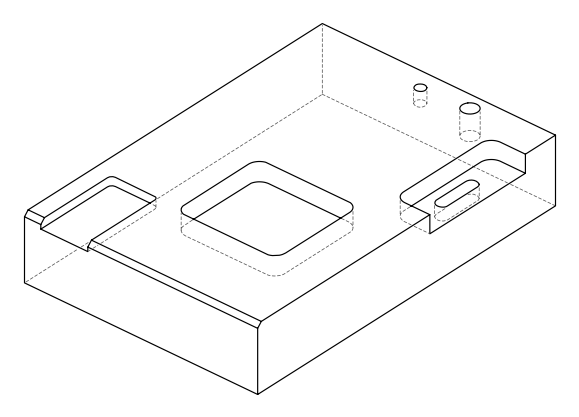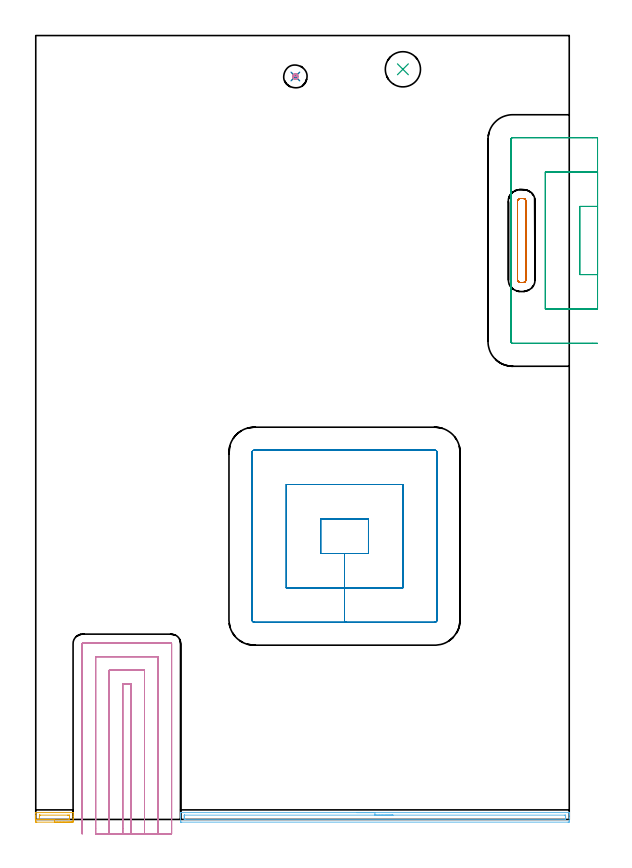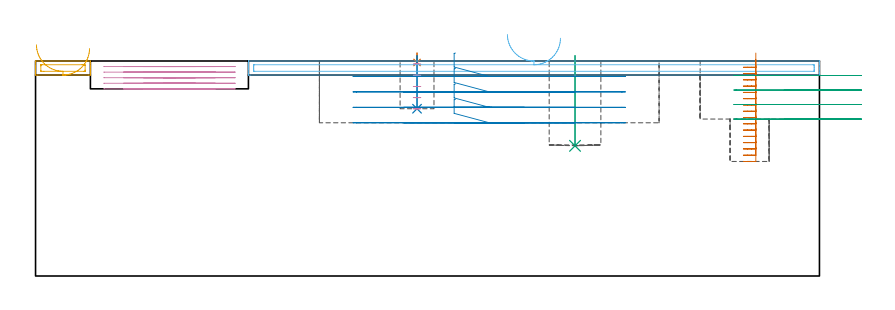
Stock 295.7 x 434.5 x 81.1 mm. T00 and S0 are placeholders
(PLAN: 10 operations, 7 tool changes, 32.3 min)
(1 SPOT_DRILL | STEP1POCKET | NXT0321_9005460120000 | 0.03 min | 3 mm3)
(2 DRILL_BLIND_HOLE_INTO_CENTER | STEP1POCKET | NXT0301_089 | 0.08 min | 1802 mm3)
(3 INDEXABLE_INSERT_DRILL_BLIND_HOLE_FROM_SOLID | STEP1POCKET_1 | NXT0302_010 | 0.14 min | 9472 mm3)
(4 MILL_ROUGH_BLIND_HOLE_CONTOUR | STEP1POCKET | NXT0201_013 | Spiral | 0.27 min | 507 mm3)
(5 AREA_MILL | FG_CHAMFER_SURFACE | UGT0205_001 | 0.52 min | 341 mm3)
(6 AREA_MILL_1 | FG_CHAMFER_SURFACE_1 | UGT0205_001 | 3.64 min | 3075 mm3)
(7 MILL_RECTANGULAR_POCKET | POCKET_RECTANGULAR_STRAIGHT | NXT0201_013 | Follow Part, ap 2.5, ae 75% | 4.59 min | 30147 mm3)
(8 MILL_RECTANGULAR_POCKET_1 | POCKET_RECTANGULAR_STRAIGHT_1 | UGT0201_109 | Follow Part, ap 6.35, ae 75% | 6.71 min | 356687 mm3)
(9 MILL_SLOT | SLOT_PARTIAL_RECTANGULAR | UGT0201_109 | Follow Part, ap 6.35, ae 75% | 5.81 min | 118251 mm3)
(10 MILL_SLOT_1 | SLOT_PARTIAL_RECTANGULAR_1 | NXT0201_013 | Follow Part, ap 2.5, ae 75% | 10.52 min | 64038 mm3)
(TOOL NXT0321_9005460120000 | NC Spot Drill, 142deg, 12mm, Carbide, Uncoated | D12 PA142 FL30 Z2)
(TOOL NXT0301_089 | Carbide Drill 11.8mm [860.1-1180-035A1-MM 2214] | D11.8 PA140 FL55 Z2)
(TOOL NXT0302_010 | Index. Insert Drill 19.5mm [880-D1950L25-05] | D19.5 PA176 FL98 Z2)
(TOOL NXT0201_013 | ENDMILL 10mm | D10 FL30 Z4)
(TOOL UGT0205_001 | Chamfer Mill 20 x 3 x 45 deg. | D20 FL50 Z2)
(TOOL UGT0201_109 | End Mill 25.4 mm | D25.4 FL25 Z2)
(OP 1 SPOT_DRILL)
G17 G21 G94 G90
T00 M6
G54
G17 G0 G90 X143.9 Y411.8 S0 M3
G43 Z91.1 H0
G94 G81 G98 Z80.549 F250. R84.1
G80
M5
M2
(OP 2 DRILL_BLIND_HOLE_INTO_CENTER)
G17 G21 G94 G90
T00 M6
G54
G17 G0 G90 X143.9 Y411.8 S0 M3
G43 Z91.1 H1
G94 G81 G98 Z63.1 F250. R83.1
G80
M5
M2
(OP 3 INDEXABLE_INSERT_DRILL_BLIND_HOLE_FROM_SOLID)
G17 G21 G94 G90
T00 M6
G54
G17 G0 G90 X203.5 Y415.8 S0 M3
G43 Z91.1 H1
G94 G81 G98 Z49.1 F250. R83.1
G80
M5
M2
(OP 4 MILL_ROUGH_BLIND_HOLE_CONTOUR)
G17 G21 G94 G90
T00 M6
G54
G17 G0 G90 X143.9 Y411.8 S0 M3
G43 Z91.1 H0
Z79.9
G94 G3 X144.534 Y412.566 R0.645 F250.
X143.638 Y413.175 R0.766
X142.525 Y411.538 R1.4
X143.638 Y413.175 R-1.4
X143.081 Y412.356 R0.7
X143.9 Y411.8 R0.7
G0 Z75.7
G3 X144.534 Y412.566 R0.645
X143.638 Y413.175 R0.766
X142.525 Y411.538 R1.4
X143.638 Y413.175 R-1.4
X143.081 Y412.356 R0.7
X143.9 Y411.8 R0.7
G0 Z71.5
G3 X144.534 Y412.566 R0.645
X143.638 Y413.175 R0.766
X142.525 Y411.538 R1.4
X143.638 Y413.175 R-1.4
X143.081 Y412.356 R0.7
X143.9 Y411.8 R0.7
G0 Z67.3
G3 X144.534 Y412.566 R0.645
X143.638 Y413.175 R0.766
X142.525 Y411.538 R1.4
X143.638 Y413.175 R-1.4
X143.081 Y412.356 R0.7
X143.9 Y411.8 R0.7
G0 Z63.1
G3 X144.534 Y412.566 R0.645
X143.638 Y413.175 R0.766
X142.525 Y411.538 R1.4
X143.638 Y413.175 R-1.4
X143.081 Y412.356 R0.7
X143.9 Y411.8 R0.7
G0 Z91.1
M5
M2
(OP 5 AREA_MILL)
G17 G21 G94 G90
T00 M6
G54
G17 G0 G90 X20.35 Y-1.5 S1061 M3
G43 Z91.1 H0
Z85.8
G94 G1 X20.312 Z84.929 F250.
X20.198 Z84.064
X20.009 Z83.212
X19.747 Z82.38
X19.413 Z81.574
X19.01 Z80.8
X18.542 Z80.064
X18.01 Z79.372
X17.421 Z78.729
X16.778 Z78.14
X16.086 Z77.609
X15.35 Z77.14
X14.576 Z76.737
X13.77 Z76.403
X12.938 Z76.141
X12.086 Z75.952
X11.222 Z75.838
X10.35 Z75.8
X0.565
X0.119 Y-1.494 Z75.802
X0.009 Y-1.491 Z75.805
X0. Y-1.053 Z76.242
Y-0.731 Z76.564
Y-0.172 Z77.122
Y0.472 Z77.769
Y0.709 Z78.006
Y1.353 Z78.65
Y1.591 Z78.887
Y2.067 Z79.366
X0.001 Y3.56 Z80.859
X0.01 Y3.794 Z81.092
X0.12 Y3.8 Z81.1
X20.58
X20.69 Y3.794 Z81.092
X20.7 Y3.559 Z80.857
Y2.877 Z80.176
Y2.066 Z79.366
Y1.591 Z78.887
Y1.353 Z78.65
Y0.709 Z78.006
Y0.472 Z77.769
Y-0.172 Z77.122
Y-0.731 Z76.564
X20.697 Y-1.053 Z76.242
X20.691 Y-1.491 Z75.805
X20.581 Y-1.494 Z75.802
X20.135 Y-1.5 Z75.8
X10.35
Y-0.086 Z77.214
X3.147
X2.344 Y-0.084 Z77.216
X2.254 Y-0.083 Z77.217
X2.01 Y-0.071 Z77.229
X2.006 Y0.001 Z77.301
X2.001 Y0.168 Z77.468
Y1.931 Z79.231
X2.007 Y2.272 Z79.572
X2.01 Y2.367 Z79.667
X2.024 Y2.379 Z79.679
X2.044 Y2.381 Z79.681
X2.143 Y2.384 Z79.684
X2.344 Y2.386 Z79.686
X2.431
X17.553
X18.356 Y2.384 Z79.684
X18.446 Y2.383 Z79.683
X18.69 Y2.371 Z79.671
X18.694 Y2.299 Z79.599
X18.699 Y2.132 Z79.432
Y0.369 Z77.669
X18.693 Y0.028 Z77.328
X18.69 Y-0.067 Z77.233
X18.676 Y-0.079 Z77.221
X18.656 Y-0.081 Z77.219
X18.557 Y-0.084 Z77.216
X18.356 Y-0.086 Z77.214
X18.269
X10.35
X9.478 Z77.252
X8.614 Z77.366
X7.762 Z77.555
X6.93 Z77.817
X6.124 Z78.151
X5.35 Z78.554
X4.614 Z79.023
X3.922 Z79.554
X3.279 Z80.143
X2.69 Z80.786
X2.159 Z81.479
X1.69 Z82.214
X1.287 Z82.988
X0.953 Z83.794
X0.691 Z84.626
X0.502 Z85.478
X0.388 Z86.343
X0.35 Z87.214
G0 Z91.1
M5
M2
(OP 6 AREA_MILL_1)
G17 G21 G94 G90
T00 M6
G54
G17 G0 G90 X177.999 Y3.797 S1061 M3
G43 Z91.1 H0
Z91.097
G94 G1 X178.037 Z90.226 F250.
X178.151 Z89.361
X178.34 Z88.509
X178.602 Z87.677
X178.936 Z86.871
X179.339 Z86.097
X179.808 Z85.361
X180.339 Z84.669
X180.928 Z84.026
X181.572 Z83.437
X182.264 Z82.906
X183. Z82.437
X183.773 Z82.034
X184.579 Z81.7
X185.411 Z81.438
X186.263 Z81.249
X187.128 Z81.135
X188. Z81.097
X295.541 Y3.8 Z81.1
X295.694 Y3.799 Z81.089
X295.696 Y3.798 Z81.088
X295.7 Y3.481 Z80.78
Y3.101 Z80.4
Y2.472 Z79.767
Y1.276 Z78.573
Y0.709 Z78.003
Y-0.769 Z76.526
X295.697 Y-1.053 Z76.243
X295.69 Y-1.491 Z75.805
X295.543 Y-1.495 Z75.802
X295.095 Y-1.5 Z75.8
X80.906
X80.457 Y-1.495 Z75.802
X80.31 Y-1.491 Z75.805
X80.3 Y-1.053 Z76.243
Y0.709 Z78.003
Y1.276 Z78.573
Y1.591 Z78.887
Y2.157 Z79.453
Y2.472 Z79.767
Y3.101 Z80.4
Y3.481 Z80.78
Y3.514 Z80.812
X80.31 Y3.788 Z81.079
X80.377 Y3.794 Z81.089
X80.412 Y3.796 Z81.093
X80.457 Y3.795 Z81.095
X188. Y3.797 Z81.097
Y2.383 Z79.683
X293.31 Y2.385 Z79.685
X293.398 Y2.384 Z79.684
X293.671 Y2.379 Z79.679
X293.69 Y2.29 Z79.59
X293.697 Y2.09 Z79.39
X293.699 Y1.591 Z78.891
X293.7 Y1.205 Z78.505
Y0.709 Z78.009
X293.699 Y0.325 Z77.625
X293.692 Y-0.061 Z77.239
X293.69 Y-0.08 Z77.22
X293.685 Y-0.082 Z77.218
X293.662 Y-0.084 Z77.216
X293.612 Y-0.085 Z77.215
X293.511 Y-0.086 Z77.214
X82.69 Y-0.085 Z77.215
X82.602 Y-0.084 Z77.216
X82.329 Y-0.079 Z77.221
X82.31 Y0.01 Z77.31
X82.303 Y0.21 Z77.51
X82.301 Y0.709 Z78.009
X82.3 Y1.095 Z78.395
Y1.591 Z78.891
X82.301 Y1.975 Z79.275
X82.31 Y2.361 Z79.661
X82.312 Y2.375 Z79.675
X82.317 Y2.377 Z79.677
X82.34 Y2.379 Z79.679
X82.39 Y2.38 Z79.68
X82.49 Y2.381 Z79.681
X188. Y2.383 Z79.683
X188.871 Z79.721
X189.736 Z79.835
X190.588 Z80.024
X191.42 Z80.286
X192.226 Z80.62
X193. Z81.023
X193.735 Z81.492
X194.427 Z82.023
X195.071 Z82.612
X195.66 Z83.255
X196.191 Z83.948
X196.66 Z84.683
X197.063 Z85.457
X197.396 Z86.263
X197.659 Z87.095
X197.847 Z87.947
X197.961 Z88.812
X197.999 Z89.683
G0 Z91.1
M5
M2
(OP 7 MILL_RECTANGULAR_POCKET)
G17 G21 G94 G90
T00 M6
G54
G17 G0 G90 X271.7 Y300.864 S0 M3
G43 Z91.1 H0
Z84.1
G94 G1 Y320.9 Z78.731 F250.
Y342.6 F500.
G3 X270.1 Y344.2 R1.6
G1 X268.6
G3 X267. Y342.6 R1.6
G1 Y299.2
G3 X268.6 Y297.6 R1.6
G1 X270.1
G3 X271.7 Y299.2 R1.6
G1 Y320.9
Y321.9
G0 Y300.864 Z81.731
G1 Y320.9 Z76.362 F250.
Y342.6 F500.
G3 X270.1 Y344.2 R1.6
G1 X268.6
G3 X267. Y342.6 R1.6
G1 Y299.2
G3 X268.6 Y297.6 R1.6
G1 X270.1
G3 X271.7 Y299.2 R1.6
G1 Y320.9
Y321.9
G0 Y300.864 Z79.362
G1 Y320.9 Z73.994 F250.
Y342.6 F500.
G3 X270.1 Y344.2 R1.6
G1 X268.6
G3 X267. Y342.6 R1.6
G1 Y299.2
G3 X268.6 Y297.6 R1.6
G1 X270.1
G3 X271.7 Y299.2 R1.6
G1 Y320.9
Y321.9
G0 Y300.864 Z76.994
G1 Y320.9 Z71.625 F250.
Y342.6 F500.
G3 X270.1 Y344.2 R1.6
G1 X268.6
G3 X267. Y342.6 R1.6
G1 Y299.2
G3 X268.6 Y297.6 R1.6
G1 X270.1
G3 X271.7 Y299.2 R1.6
G1 Y320.9
Y321.9
G0 Y300.864 Z74.625
G1 Y320.9 Z69.256 F250.
Y342.6 F500.
G3 X270.1 Y344.2 R1.6
G1 X268.6
G3 X267. Y342.6 R1.6
G1 Y299.2
G3 X268.6 Y297.6 R1.6
G1 X270.1
G3 X271.7 Y299.2 R1.6
G1 Y320.9
Y321.9
G0 Y300.864 Z72.256
G1 Y320.9 Z66.887 F250.
Y342.6 F500.
G3 X270.1 Y344.2 R1.6
G1 X268.6
G3 X267. Y342.6 R1.6
G1 Y299.2
G3 X268.6 Y297.6 R1.6
G1 X270.1
G3 X271.7 Y299.2 R1.6
G1 Y320.9
Y321.9
G0 Y300.864 Z69.887
G1 Y320.9 Z64.519 F250.
Y342.6 F500.
G3 X270.1 Y344.2 R1.6
G1 X268.6
G3 X267. Y342.6 R1.6
G1 Y299.2
G3 X268.6 Y297.6 R1.6
G1 X270.1
G3 X271.7 Y299.2 R1.6
G1 Y320.9
Y321.9
G0 Y300.864 Z67.519
G1 Y320.9 Z62.15 F250.
Y342.6 F500.
G3 X270.1 Y344.2 R1.6
G1 X268.6
G3 X267. Y342.6 R1.6
G1 Y299.2
G3 X268.6 Y297.6 R1.6
G1 X270.1
G3 X271.7 Y299.2 R1.6
G1 Y320.9
Y321.9
G0 Y300.864 Z65.15
G1 Y320.9 Z59.781 F250.
Y342.6 F500.
G3 X270.1 Y344.2 R1.6
G1 X268.6
G3 X267. Y342.6 R1.6
G1 Y299.2
G3 X268.6 Y297.6 R1.6
G1 X270.1
G3 X271.7 Y299.2 R1.6
G1 Y320.9
Y321.9
G0 Y300.864 Z62.781
G1 Y320.9 Z57.412 F250.
Y342.6 F500.
G3 X270.1 Y344.2 R1.6
G1 X268.6
G3 X267. Y342.6 R1.6
G1 Y299.2
G3 X268.6 Y297.6 R1.6
G1 X270.1
G3 X271.7 Y299.2 R1.6
G1 Y320.9
Y321.9
G0 Y300.864 Z60.412
G1 Y320.9 Z55.044 F250.
Y342.6 F500.
G3 X270.1 Y344.2 R1.6
G1 X268.6
G3 X267. Y342.6 R1.6
G1 Y299.2
G3 X268.6 Y297.6 R1.6
G1 X270.1
G3 X271.7 Y299.2 R1.6
G1 Y320.9
Y321.9
G0 Y300.864 Z58.044
G1 Y320.9 Z52.675 F250.
Y342.6 F500.
G3 X270.1 Y344.2 R1.6
G1 X268.6
G3 X267. Y342.6 R1.6
G1 Y299.2
G3 X268.6 Y297.6 R1.6
G1 X270.1
G3 X271.7 Y299.2 R1.6
G1 Y320.9
Y321.9
G0 Y300.864 Z55.675
G1 Y320.9 Z50.306 F250.
Y342.6 F500.
G3 X270.1 Y344.2 R1.6
G1 X268.6
G3 X267. Y342.6 R1.6
G1 Y299.2
G3 X268.6 Y297.6 R1.6
G1 X270.1
G3 X271.7 Y299.2 R1.6
G1 Y320.9
Y321.9
G0 Y300.864 Z53.306
G1 Y320.9 Z47.937 F250.
Y342.6 F500.
G3 X270.1 Y344.2 R1.6
G1 X268.6
G3 X267. Y342.6 R1.6
G1 Y299.2
G3 X268.6 Y297.6 R1.6
G1 X270.1
G3 X271.7 Y299.2 R1.6
G1 Y320.9
Y321.9
G0 Y300.864 Z50.937
G1 Y320.9 Z45.569 F250.
Y342.6 F500.
G3 X270.1 Y344.2 R1.6
G1 X268.6
G3 X267. Y342.6 R1.6
G1 Y299.2
G3 X268.6 Y297.6 R1.6
G1 X270.1
G3 X271.7 Y299.2 R1.6
G1 Y320.9
Y321.9
G0 Y300.864 Z48.569
G1 Y320.9 Z43.2 F250.
Y342.6 F500.
G3 X270.1 Y344.2 R1.6
G1 X268.6
G3 X267. Y342.6 R1.6
G1 Y299.2
G3 X268.6 Y297.6 R1.6
G1 X270.1
G3 X271.7 Y299.2 R1.6
G1 Y320.9
Y321.9
G0 Z91.1
M5
M2
(OP 8 MILL_RECTANGULAR_POCKET_1)
G17 G21 G94 G90
T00 M6
G54
G17 G0 G90 X158.385 Y166.6 S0 M3
G43 Z91.1 H0
Z84.1
G94 G1 X157.9 Z83.97 F250.
Y147.4 Z78.825
X171.15 Z75.275
X184.4 F500.
Y166.6
X157.9
Y147.4
X171.15
Y128.35
X203.45
Y185.65
X138.85
Y128.35
X171.15
Y109.3
X221.2
G3 X222.5 Y110.6 R1.3
G1 Y203.4
G3 X221.2 Y204.7 R1.3
G1 X121.1
G3 X119.8 Y203.4 R1.3
G1 Y110.6
G3 X121.1 Y109.3 R1.3
G1 X171.15
X172.15
G0 X158.385 Y166.6 Z78.275
G1 X157.9 Z78.145 F250.
Y147.4 Z73.
X171.15 Z69.45
X184.4 F500.
Y166.6
X157.9
Y147.4
X171.15
Y128.35
X203.45
Y185.65
X138.85
Y128.35
X171.15
Y109.3
X221.2
G3 X222.5 Y110.6 R1.3
G1 Y203.4
G3 X221.2 Y204.7 R1.3
G1 X121.1
G3 X119.8 Y203.4 R1.3
G1 Y110.6
G3 X121.1 Y109.3 R1.3
G1 X171.15
X172.15
G0 X158.385 Y166.6 Z72.45
G1 X157.9 Z72.32 F250.
Y147.4 Z67.175
X171.15 Z63.625
X184.4 F500.
Y166.6
X157.9
Y147.4
X171.15
Y128.35
X203.45
Y185.65
X138.85
Y128.35
X171.15
Y109.3
X221.2
G3 X222.5 Y110.6 R1.3
G1 Y203.4
G3 X221.2 Y204.7 R1.3
G1 X121.1
G3 X119.8 Y203.4 R1.3
G1 Y110.6
G3 X121.1 Y109.3 R1.3
G1 X171.15
X172.15
G0 X158.385 Y166.6 Z66.625
G1 X157.9 Z66.495 F250.
Y147.4 Z61.35
X171.15 Z57.8
X184.4 F500.
Y166.6
X157.9
Y147.4
X171.15
Y128.35
X203.45
Y185.65
X138.85
Y128.35
X171.15
Y109.3
X221.2
G3 X222.5 Y110.6 R1.3
G1 Y203.4
G3 X221.2 Y204.7 R1.3
G1 X121.1
G3 X119.8 Y203.4 R1.3
G1 Y110.6
G3 X121.1 Y109.3 R1.3
G1 X171.15
X172.15
G0 Z91.1
M5
M2
(OP 9 MILL_SLOT)
G17 G21 G94 G90
T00 M6
G54
G17 G0 G90 X311.4 Y339.8 S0 M3
G43 Z91.1 H0
Z75.625
G94 G1 X308.4 F250.
X301.5 F500.
Y302.
X308.4
X311.4 F250.
Y358.85
X308.4
X282.45 F500.
Y282.95
X308.4
X311.4 F250.
Y377.9
X308.4
X264.3 F500.
G3 X263.4 Y377. R0.9
G1 Y264.8
G3 X264.3 Y263.9 R0.9
G1 X308.4
X311.4 F250.
G0 Y339.8 Z70.15
G1 X308.4
X301.5 F500.
Y302.
X308.4
X311.4 F250.
Y358.85
X308.4
X282.45 F500.
Y282.95
X308.4
X311.4 F250.
Y377.9
X308.4
X264.3 F500.
G3 X263.4 Y377. R0.9
G1 Y264.8
G3 X264.3 Y263.9 R0.9
G1 X308.4
X311.4 F250.
G0 Y339.8 Z64.675
G1 X308.4
X301.5 F500.
Y302.
X308.4
X311.4 F250.
Y358.85
X308.4
X282.45 F500.
Y282.95
X308.4
X311.4 F250.
Y377.9
X308.4
X264.3 F500.
G3 X263.4 Y377. R0.9
G1 Y264.8
G3 X264.3 Y263.9 R0.9
G1 X308.4
X311.4 F250.
G0 Y339.8 Z59.2
G1 X308.4
X301.5 F500.
Y302.
X308.4
X311.4 F250.
Y358.85
X308.4
X282.45 F500.
Y282.95
X308.4
X311.4 F250.
Y377.9
X308.4
X264.3 F500.
G3 X263.4 Y377. R0.9
G1 Y264.8
G3 X264.3 Y263.9 R0.9
G1 X308.4
X311.4 F250.
G0 Z91.1
M5
M2
(OP 10 MILL_SLOT_1)
G17 G21 G94 G90
T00 M6
G54
G17 G0 G90 X52.8 Y-8. S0 M3
G43 Z91.1 H0
Z79.
G94 G1 Y-5. F250.
Y75.2 F500.
X48.2
Y-5.
Y-8. F250.
X60.3
Y-5.
Y82.7 F500.
X40.7
Y-5.
Y-8. F250.
X67.8
Y-5.
Y90.2 F500.
X33.2
Y-5.
Y-8. F250.
X75.3
Y-5.
Y97.5 F500.
G3 X75.1 Y97.7 R0.2
G1 X25.9
G3 X25.7 Y97.5 R0.2
G1 Y-5.
Y-8. F250.
G0 X52.8 Z76.9
G1 Y-5.
Y75.2 F500.
X48.2
Y-5.
Y-8. F250.
X60.3
Y-5.
Y82.7 F500.
X40.7
Y-5.
Y-8. F250.
X67.8
Y-5.
Y90.2 F500.
X33.2
Y-5.
Y-8. F250.
X75.3
Y-5.
Y97.5 F500.
G3 X75.1 Y97.7 R0.2
G1 X25.9
G3 X25.7 Y97.5 R0.2
G1 Y-5.
Y-8. F250.
G0 X52.8 Z74.8
G1 Y-5.
Y75.2 F500.
X48.2
Y-5.
Y-8. F250.
X60.3
Y-5.
Y82.7 F500.
X40.7
Y-5.
Y-8. F250.
X67.8
Y-5.
Y90.2 F500.
X33.2
Y-5.
Y-8. F250.
X75.3
Y-5.
Y97.5 F500.
G3 X75.1 Y97.7 R0.2
G1 X25.9
G3 X25.7 Y97.5 R0.2
G1 Y-5.
Y-8. F250.
G0 X52.8 Z72.7
G1 Y-5.
Y75.2 F500.
X48.2
Y-5.
Y-8. F250.
X60.3
Y-5.
Y82.7 F500.
X40.7
Y-5.
Y-8. F250.
X67.8
Y-5.
Y90.2 F500.
X33.2
Y-5.
Y-8. F250.
X75.3
Y-5.
Y97.5 F500.
G3 X75.1 Y97.7 R0.2
G1 X25.9
G3 X25.7 Y97.5 R0.2
G1 Y-5.
Y-8. F250.
G0 X52.8 Z70.6
G1 Y-5.
Y75.2 F500.
X48.2
Y-5.
Y-8. F250.
X60.3
Y-5.
Y82.7 F500.
X40.7
Y-5.
Y-8. F250.
X67.8
Y-5.
Y90.2 F500.
X33.2
Y-5.
Y-8. F250.
X75.3
Y-5.
Y97.5 F500.
G3 X75.1 Y97.7 R0.2
G1 X25.9
G3 X25.7 Y97.5 R0.2
G1 Y-5.
Y-8. F250.
G0 Z91.1
M5
M2
